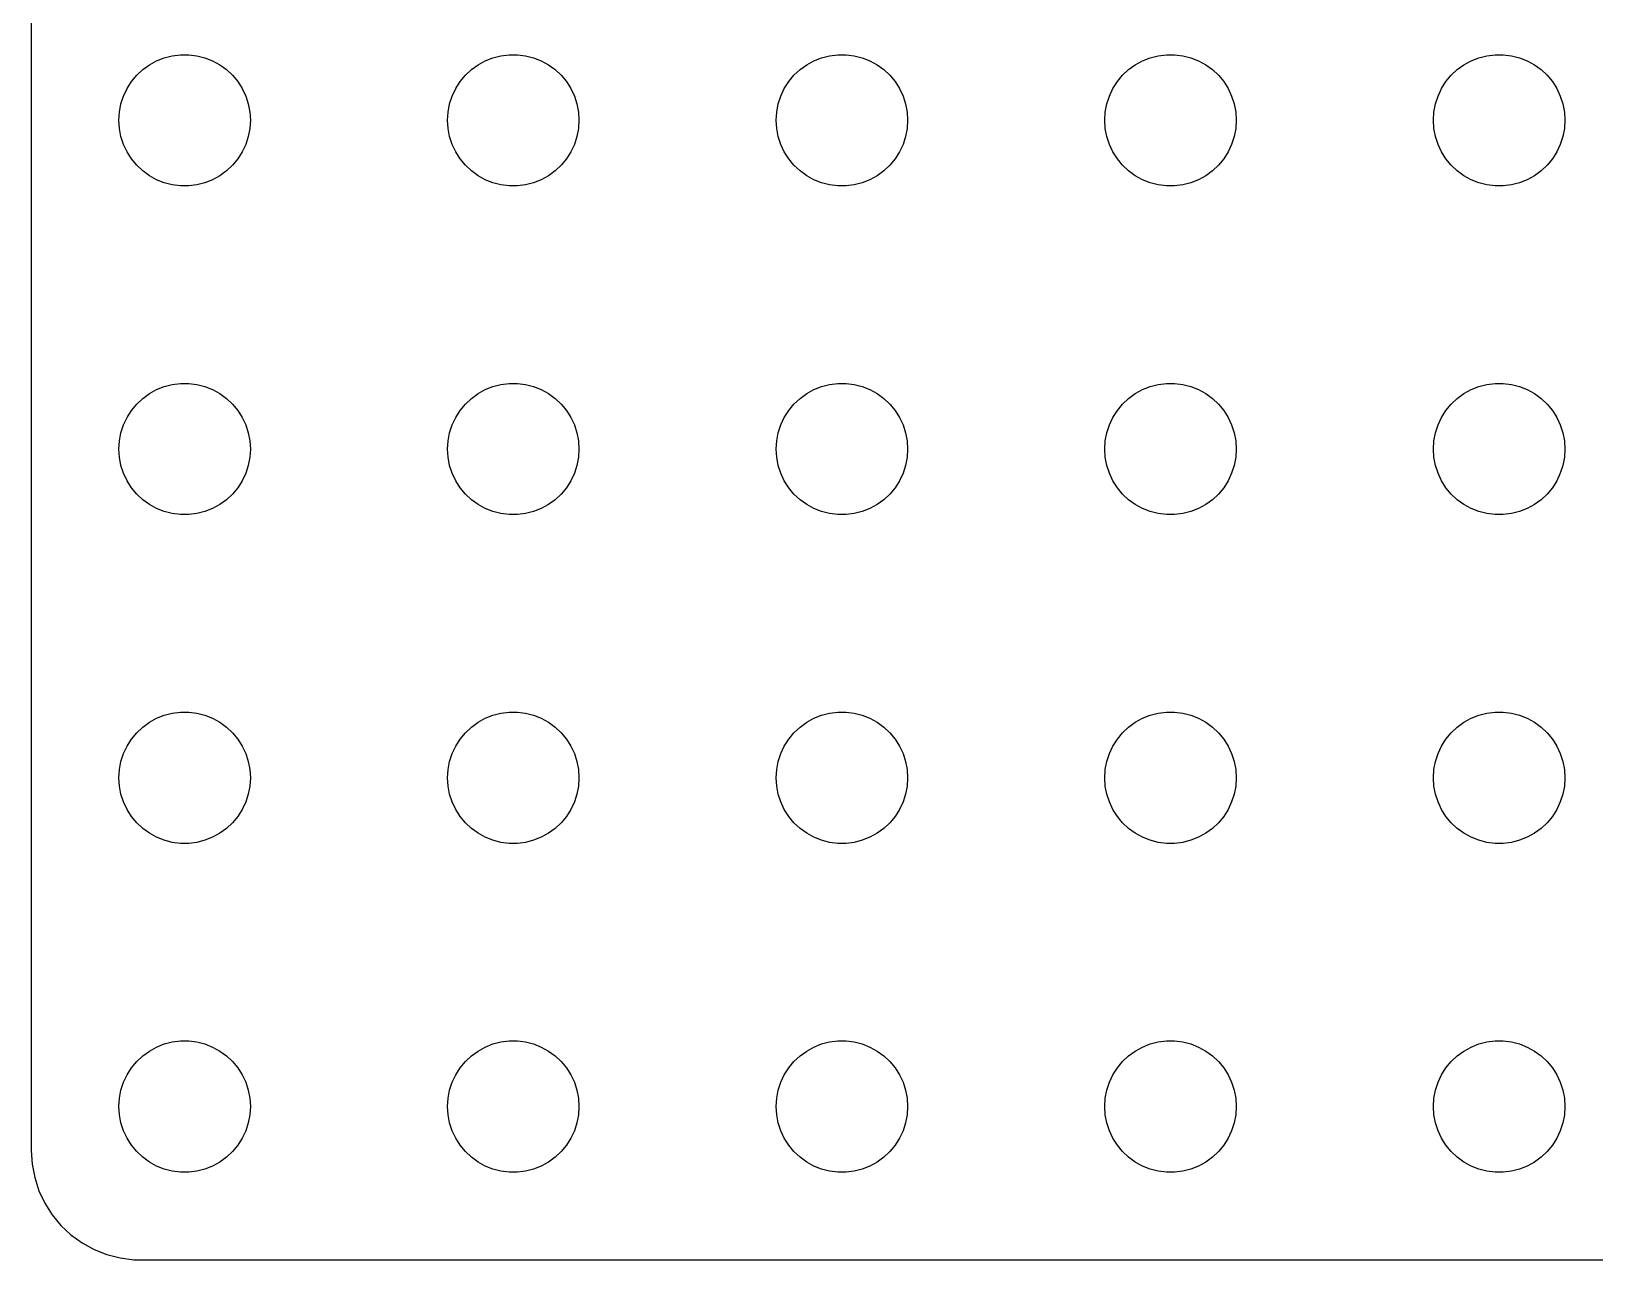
# Model space of a CAD drawing. Header units: metres. Extents: x -142 to 142, y -112 to 112.
# Drawn here: x -142 to -70.6, y -112 to -55.9 of the extents above; entities that cross this region are included whole.
import ezdxf

# ---------------------------------------------------------------- set-up
doc = ezdxf.new("R2010")
doc.units = ezdxf.units.M

msp = doc.modelspace()

# ---------------------------------------------------------------- linework, layer by layer
for p, q in [((-142, 107), (-142, -107)), ((-135.927, -57.1468), (-135.562, -57.0531)), ((-135.562, -57.0531), (-135.188, -57.0059)), ((-135.188, -57.0059), (-134.812, -57.0059)), ((-134.812, -57.0059), (-134.438, -57.0531)), ((-134.438, -57.0531), (-134.073, -57.1468)), ((-120.927, -57.1468), (-120.562, -57.0531)), ((-120.562, -57.0531), (-120.188, -57.0059)), ((-120.188, -57.0059), (-119.812, -57.0059)), ((-119.812, -57.0059), (-119.438, -57.0531)), ((-119.438, -57.0531), (-119.073, -57.1468)), ((-105.927, -57.1468), (-105.562, -57.0531)), ((-105.562, -57.0531), (-105.188, -57.0059)), ((-105.188, -57.0059), (-104.812, -57.0059)), ((-104.812, -57.0059), (-104.438, -57.0531)), ((-104.438, -57.0531), (-104.073, -57.1468)), ((-90.927, -57.1468), (-90.5621, -57.0531)), ((-90.5621, -57.0531), (-90.1884, -57.0059)), ((-90.1884, -57.0059), (-89.8116, -57.0059)), ((-89.8116, -57.0059), (-89.4379, -57.0531)), ((-89.4379, -57.0531), (-89.073, -57.1468)), ((-75.927, -57.1468), (-75.5621, -57.0531)), ((-75.5621, -57.0531), (-75.1884, -57.0059)), ((-75.1884, -57.0059), (-74.8116, -57.0059)), ((-74.8116, -57.0059), (-74.4379, -57.0531)), ((-74.4379, -57.0531), (-74.073, -57.1468)), ((-137.187, -57.9464), (-136.912, -57.6885)), ((-136.912, -57.6885), (-136.607, -57.467)), ((-136.607, -57.467), (-136.277, -57.2855)), ((-136.277, -57.2855), (-135.927, -57.1468)), ((-134.073, -57.1468), (-133.723, -57.2855)), ((-133.723, -57.2855), (-133.393, -57.467)), ((-133.393, -57.467), (-133.088, -57.6885)), ((-133.088, -57.6885), (-132.813, -57.9464)), ((-122.187, -57.9464), (-121.912, -57.6885)), ((-121.912, -57.6885), (-121.607, -57.467)), ((-121.607, -57.467), (-121.277, -57.2855)), ((-121.277, -57.2855), (-120.927, -57.1468)), ((-119.073, -57.1468), (-118.723, -57.2855)), ((-118.723, -57.2855), (-118.393, -57.467)), ((-118.393, -57.467), (-118.088, -57.6885)), ((-118.088, -57.6885), (-117.813, -57.9464)), ((-107.187, -57.9464), (-106.912, -57.6885)), ((-106.912, -57.6885), (-106.607, -57.467)), ((-106.607, -57.467), (-106.277, -57.2855)), ((-106.277, -57.2855), (-105.927, -57.1468)), ((-104.073, -57.1468), (-103.723, -57.2855)), ((-103.723, -57.2855), (-103.393, -57.467)), ((-103.393, -57.467), (-103.088, -57.6885)), ((-103.088, -57.6885), (-102.813, -57.9464)), ((-92.1869, -57.9464), (-91.9123, -57.6885)), ((-91.9123, -57.6885), (-91.6075, -57.467)), ((-91.6075, -57.467), (-91.2773, -57.2855)), ((-91.2773, -57.2855), (-90.927, -57.1468)), ((-89.073, -57.1468), (-88.7227, -57.2855)), ((-88.7227, -57.2855), (-88.3925, -57.467)), ((-88.3925, -57.467), (-88.0877, -57.6885)), ((-88.0877, -57.6885), (-87.8131, -57.9464)), ((-77.1869, -57.9464), (-76.9123, -57.6885)), ((-76.9123, -57.6885), (-76.6075, -57.467)), ((-76.6075, -57.467), (-76.2773, -57.2855)), ((-76.2773, -57.2855), (-75.927, -57.1468)), ((-74.073, -57.1468), (-73.7227, -57.2855)), ((-73.7227, -57.2855), (-73.3925, -57.467)), ((-73.3925, -57.467), (-73.0877, -57.6885)), ((-73.0877, -57.6885), (-72.8131, -57.9464)), ((-137.629, -58.5547), (-137.427, -58.2366)), ((-137.427, -58.2366), (-137.187, -57.9464)), ((-132.813, -57.9464), (-132.573, -58.2366)), ((-132.573, -58.2366), (-132.371, -58.5547)), ((-122.629, -58.5547), (-122.427, -58.2366)), ((-122.427, -58.2366), (-122.187, -57.9464)), ((-117.813, -57.9464), (-117.573, -58.2366)), ((-117.573, -58.2366), (-117.371, -58.5547)), ((-107.629, -58.5547), (-107.427, -58.2366)), ((-107.427, -58.2366), (-107.187, -57.9464)), ((-102.813, -57.9464), (-102.573, -58.2366)), ((-102.573, -58.2366), (-102.371, -58.5547)), ((-92.6289, -58.5547), (-92.427, -58.2366)), ((-92.427, -58.2366), (-92.1869, -57.9464)), ((-87.8131, -57.9464), (-87.573, -58.2366)), ((-87.573, -58.2366), (-87.3711, -58.5547)), ((-77.6289, -58.5547), (-77.427, -58.2366)), ((-77.427, -58.2366), (-77.1869, -57.9464)), ((-72.8131, -57.9464), (-72.573, -58.2366)), ((-72.573, -58.2366), (-72.3711, -58.5547)), ((-137.906, -59.2539), (-137.789, -58.8956)), ((-137.789, -58.8956), (-137.629, -58.5547)), ((-132.371, -58.5547), (-132.211, -58.8956)), ((-132.211, -58.8956), (-132.094, -59.2539)), ((-122.906, -59.2539), (-122.789, -58.8956)), ((-122.789, -58.8956), (-122.629, -58.5547)), ((-117.371, -58.5547), (-117.211, -58.8956)), ((-117.211, -58.8956), (-117.094, -59.2539)), ((-107.906, -59.2539), (-107.789, -58.8956)), ((-107.789, -58.8956), (-107.629, -58.5547)), ((-102.371, -58.5547), (-102.211, -58.8956)), ((-102.211, -58.8956), (-102.094, -59.2539)), ((-92.9057, -59.2539), (-92.7893, -58.8956)), ((-92.7893, -58.8956), (-92.6289, -58.5547)), ((-87.3711, -58.5547), (-87.2107, -58.8956)), ((-87.2107, -58.8956), (-87.0943, -59.2539)), ((-77.9057, -59.2539), (-77.7893, -58.8956)), ((-77.7893, -58.8956), (-77.6289, -58.5547)), ((-72.3711, -58.5547), (-72.2107, -58.8956)), ((-72.2107, -58.8956), (-72.0943, -59.2539)), ((-138, -60), (-137.976, -59.624)), ((-137.976, -59.624), (-137.906, -59.2539)), ((-132.094, -59.2539), (-132.024, -59.624)), ((-132.024, -59.624), (-132, -60)), ((-123, -60), (-122.976, -59.624)), ((-122.976, -59.624), (-122.906, -59.2539)), ((-117.094, -59.2539), (-117.024, -59.624)), ((-117.024, -59.624), (-117, -60)), ((-108, -60), (-107.976, -59.624)), ((-107.976, -59.624), (-107.906, -59.2539)), ((-102.094, -59.2539), (-102.024, -59.624)), ((-102.024, -59.624), (-102, -60)), ((-93, -60), (-92.9763, -59.624)), ((-92.9763, -59.624), (-92.9057, -59.2539)), ((-87.0943, -59.2539), (-87.0237, -59.624)), ((-87.0237, -59.624), (-87, -60)), ((-78, -60), (-77.9763, -59.624)), ((-77.9763, -59.624), (-77.9057, -59.2539)), ((-72.0943, -59.2539), (-72.0237, -59.624)), ((-72.0237, -59.624), (-72, -60)), ((-137.976, -60.376), (-138, -60)), ((-137.906, -60.7461), (-137.976, -60.376)), ((-132.024, -60.376), (-132.094, -60.7461)), ((-132, -60), (-132.024, -60.376)), ((-122.976, -60.376), (-123, -60)), ((-122.906, -60.7461), (-122.976, -60.376)), ((-117.024, -60.376), (-117.094, -60.7461)), ((-117, -60), (-117.024, -60.376)), ((-107.976, -60.376), (-108, -60)), ((-107.906, -60.7461), (-107.976, -60.376)), ((-102.024, -60.376), (-102.094, -60.7461)), ((-102, -60), (-102.024, -60.376)), ((-92.9763, -60.376), (-93, -60)), ((-92.9057, -60.7461), (-92.9763, -60.376)), ((-87.0237, -60.376), (-87.0943, -60.7461)), ((-87, -60), (-87.0237, -60.376)), ((-77.9763, -60.376), (-78, -60)), ((-77.9057, -60.7461), (-77.9763, -60.376)), ((-72.0237, -60.376), (-72.0943, -60.7461)), ((-72, -60), (-72.0237, -60.376)), ((-137.789, -61.1044), (-137.906, -60.7461)), ((-137.629, -61.4453), (-137.789, -61.1044)), ((-132.211, -61.1044), (-132.371, -61.4453)), ((-132.094, -60.7461), (-132.211, -61.1044)), ((-122.789, -61.1044), (-122.906, -60.7461)), ((-122.629, -61.4453), (-122.789, -61.1044)), ((-117.211, -61.1044), (-117.371, -61.4453)), ((-117.094, -60.7461), (-117.211, -61.1044)), ((-107.789, -61.1044), (-107.906, -60.7461)), ((-107.629, -61.4453), (-107.789, -61.1044)), ((-102.211, -61.1044), (-102.371, -61.4453)), ((-102.094, -60.7461), (-102.211, -61.1044)), ((-92.7893, -61.1044), (-92.9057, -60.7461)), ((-92.6289, -61.4453), (-92.7893, -61.1044)), ((-87.2107, -61.1044), (-87.3711, -61.4453)), ((-87.0943, -60.7461), (-87.2107, -61.1044)), ((-77.7893, -61.1044), (-77.9057, -60.7461)), ((-77.6289, -61.4453), (-77.7893, -61.1044)), ((-72.2107, -61.1044), (-72.3711, -61.4453)), ((-72.0943, -60.7461), (-72.2107, -61.1044)), ((-137.427, -61.7634), (-137.629, -61.4453)), ((-137.187, -62.0536), (-137.427, -61.7634)), ((-136.912, -62.3115), (-137.187, -62.0536)), ((-132.813, -62.0536), (-133.088, -62.3115)), ((-132.573, -61.7634), (-132.813, -62.0536)), ((-132.371, -61.4453), (-132.573, -61.7634)), ((-122.427, -61.7634), (-122.629, -61.4453)), ((-122.187, -62.0536), (-122.427, -61.7634)), ((-121.912, -62.3115), (-122.187, -62.0536)), ((-117.813, -62.0536), (-118.088, -62.3115)), ((-117.573, -61.7634), (-117.813, -62.0536)), ((-117.371, -61.4453), (-117.573, -61.7634)), ((-107.427, -61.7634), (-107.629, -61.4453)), ((-107.187, -62.0536), (-107.427, -61.7634)), ((-106.912, -62.3115), (-107.187, -62.0536)), ((-102.813, -62.0536), (-103.088, -62.3115)), ((-102.573, -61.7634), (-102.813, -62.0536)), ((-102.371, -61.4453), (-102.573, -61.7634)), ((-92.427, -61.7634), (-92.6289, -61.4453)), ((-92.1869, -62.0536), (-92.427, -61.7634)), ((-91.9123, -62.3115), (-92.1869, -62.0536)), ((-87.8131, -62.0536), (-88.0877, -62.3115)), ((-87.573, -61.7634), (-87.8131, -62.0536)), ((-87.3711, -61.4453), (-87.573, -61.7634)), ((-77.427, -61.7634), (-77.6289, -61.4453)), ((-77.1869, -62.0536), (-77.427, -61.7634)), ((-76.9123, -62.3115), (-77.1869, -62.0536)), ((-72.8131, -62.0536), (-73.0877, -62.3115)), ((-72.573, -61.7634), (-72.8131, -62.0536)), ((-72.3711, -61.4453), (-72.573, -61.7634)), ((-136.607, -62.533), (-136.912, -62.3115)), ((-136.277, -62.7145), (-136.607, -62.533)), ((-135.927, -62.8532), (-136.277, -62.7145)), ((-133.723, -62.7145), (-134.073, -62.8532)), ((-133.393, -62.533), (-133.723, -62.7145)), ((-133.088, -62.3115), (-133.393, -62.533)), ((-121.607, -62.533), (-121.912, -62.3115)), ((-121.277, -62.7145), (-121.607, -62.533)), ((-120.927, -62.8532), (-121.277, -62.7145)), ((-118.723, -62.7145), (-119.073, -62.8532)), ((-118.393, -62.533), (-118.723, -62.7145)), ((-118.088, -62.3115), (-118.393, -62.533)), ((-106.607, -62.533), (-106.912, -62.3115)), ((-106.277, -62.7145), (-106.607, -62.533)), ((-105.927, -62.8532), (-106.277, -62.7145)), ((-103.723, -62.7145), (-104.073, -62.8532)), ((-103.393, -62.533), (-103.723, -62.7145)), ((-103.088, -62.3115), (-103.393, -62.533)), ((-91.6075, -62.533), (-91.9123, -62.3115)), ((-91.2773, -62.7145), (-91.6075, -62.533)), ((-90.927, -62.8532), (-91.2773, -62.7145)), ((-88.7227, -62.7145), (-89.073, -62.8532)), ((-88.3925, -62.533), (-88.7227, -62.7145)), ((-88.0877, -62.3115), (-88.3925, -62.533)), ((-76.6075, -62.533), (-76.9123, -62.3115)), ((-76.2773, -62.7145), (-76.6075, -62.533)), ((-75.927, -62.8532), (-76.2773, -62.7145)), ((-73.7227, -62.7145), (-74.073, -62.8532)), ((-73.3925, -62.533), (-73.7227, -62.7145)), ((-73.0877, -62.3115), (-73.3925, -62.533)), ((-135.562, -62.9469), (-135.927, -62.8532)), ((-135.188, -62.9941), (-135.562, -62.9469)), ((-134.812, -62.9941), (-135.188, -62.9941)), ((-134.438, -62.9469), (-134.812, -62.9941)), ((-134.073, -62.8532), (-134.438, -62.9469)), ((-120.562, -62.9469), (-120.927, -62.8532)), ((-120.188, -62.9941), (-120.562, -62.9469)), ((-119.812, -62.9941), (-120.188, -62.9941)), ((-119.438, -62.9469), (-119.812, -62.9941)), ((-119.073, -62.8532), (-119.438, -62.9469)), ((-105.562, -62.9469), (-105.927, -62.8532)), ((-105.188, -62.9941), (-105.562, -62.9469)), ((-104.812, -62.9941), (-105.188, -62.9941)), ((-104.438, -62.9469), (-104.812, -62.9941)), ((-104.073, -62.8532), (-104.438, -62.9469)), ((-90.5621, -62.9469), (-90.927, -62.8532)), ((-90.1884, -62.9941), (-90.5621, -62.9469)), ((-89.8116, -62.9941), (-90.1884, -62.9941)), ((-89.4379, -62.9469), (-89.8116, -62.9941)), ((-89.073, -62.8532), (-89.4379, -62.9469)), ((-75.5621, -62.9469), (-75.927, -62.8532)), ((-75.1884, -62.9941), (-75.5621, -62.9469)), ((-74.8116, -62.9941), (-75.1884, -62.9941)), ((-74.4379, -62.9469), (-74.8116, -62.9941)), ((-74.073, -62.8532), (-74.4379, -62.9469)), ((-135.927, -72.1468), (-135.562, -72.0531)), ((-135.562, -72.0531), (-135.188, -72.0059)), ((-135.188, -72.0059), (-134.812, -72.0059)), ((-134.812, -72.0059), (-134.438, -72.0531)), ((-134.438, -72.0531), (-134.073, -72.1468)), ((-120.927, -72.1468), (-120.562, -72.0531)), ((-120.562, -72.0531), (-120.188, -72.0059)), ((-120.188, -72.0059), (-119.812, -72.0059)), ((-119.812, -72.0059), (-119.438, -72.0531)), ((-119.438, -72.0531), (-119.073, -72.1468)), ((-105.927, -72.1468), (-105.562, -72.0531)), ((-105.562, -72.0531), (-105.188, -72.0059)), ((-105.188, -72.0059), (-104.812, -72.0059)), ((-104.812, -72.0059), (-104.438, -72.0531)), ((-104.438, -72.0531), (-104.073, -72.1468)), ((-90.927, -72.1468), (-90.5621, -72.0531)), ((-90.5621, -72.0531), (-90.1884, -72.0059)), ((-90.1884, -72.0059), (-89.8116, -72.0059)), ((-89.8116, -72.0059), (-89.4379, -72.0531)), ((-89.4379, -72.0531), (-89.073, -72.1468)), ((-75.927, -72.1468), (-75.5621, -72.0531)), ((-75.5621, -72.0531), (-75.1884, -72.0059)), ((-75.1884, -72.0059), (-74.8116, -72.0059)), ((-74.8116, -72.0059), (-74.4379, -72.0531)), ((-74.4379, -72.0531), (-74.073, -72.1468)), ((-137.187, -72.9464), (-136.912, -72.6885)), ((-136.912, -72.6885), (-136.607, -72.467)), ((-136.607, -72.467), (-136.277, -72.2855)), ((-136.277, -72.2855), (-135.927, -72.1468)), ((-134.073, -72.1468), (-133.723, -72.2855)), ((-133.723, -72.2855), (-133.393, -72.467)), ((-133.393, -72.467), (-133.088, -72.6885)), ((-133.088, -72.6885), (-132.813, -72.9464)), ((-122.187, -72.9464), (-121.912, -72.6885)), ((-121.912, -72.6885), (-121.607, -72.467)), ((-121.607, -72.467), (-121.277, -72.2855)), ((-121.277, -72.2855), (-120.927, -72.1468)), ((-119.073, -72.1468), (-118.723, -72.2855)), ((-118.723, -72.2855), (-118.393, -72.467)), ((-118.393, -72.467), (-118.088, -72.6885)), ((-118.088, -72.6885), (-117.813, -72.9464)), ((-107.187, -72.9464), (-106.912, -72.6885)), ((-106.912, -72.6885), (-106.607, -72.467)), ((-106.607, -72.467), (-106.277, -72.2855)), ((-106.277, -72.2855), (-105.927, -72.1468)), ((-104.073, -72.1468), (-103.723, -72.2855)), ((-103.723, -72.2855), (-103.393, -72.467)), ((-103.393, -72.467), (-103.088, -72.6885)), ((-103.088, -72.6885), (-102.813, -72.9464)), ((-92.1869, -72.9464), (-91.9123, -72.6885)), ((-91.9123, -72.6885), (-91.6075, -72.467)), ((-91.6075, -72.467), (-91.2773, -72.2855)), ((-91.2773, -72.2855), (-90.927, -72.1468)), ((-89.073, -72.1468), (-88.7227, -72.2855)), ((-88.7227, -72.2855), (-88.3925, -72.467)), ((-88.3925, -72.467), (-88.0877, -72.6885)), ((-88.0877, -72.6885), (-87.8131, -72.9464)), ((-77.1869, -72.9464), (-76.9123, -72.6885)), ((-76.9123, -72.6885), (-76.6075, -72.467)), ((-76.6075, -72.467), (-76.2773, -72.2855)), ((-76.2773, -72.2855), (-75.927, -72.1468)), ((-74.073, -72.1468), (-73.7227, -72.2855)), ((-73.7227, -72.2855), (-73.3925, -72.467)), ((-73.3925, -72.467), (-73.0877, -72.6885)), ((-73.0877, -72.6885), (-72.8131, -72.9464)), ((-137.629, -73.5547), (-137.427, -73.2366)), ((-137.427, -73.2366), (-137.187, -72.9464)), ((-132.813, -72.9464), (-132.573, -73.2366)), ((-132.573, -73.2366), (-132.371, -73.5547)), ((-122.629, -73.5547), (-122.427, -73.2366)), ((-122.427, -73.2366), (-122.187, -72.9464)), ((-117.813, -72.9464), (-117.573, -73.2366)), ((-117.573, -73.2366), (-117.371, -73.5547)), ((-107.629, -73.5547), (-107.427, -73.2366)), ((-107.427, -73.2366), (-107.187, -72.9464)), ((-102.813, -72.9464), (-102.573, -73.2366)), ((-102.573, -73.2366), (-102.371, -73.5547)), ((-92.6289, -73.5547), (-92.427, -73.2366)), ((-92.427, -73.2366), (-92.1869, -72.9464)), ((-87.8131, -72.9464), (-87.573, -73.2366)), ((-87.573, -73.2366), (-87.3711, -73.5547)), ((-77.6289, -73.5547), (-77.427, -73.2366)), ((-77.427, -73.2366), (-77.1869, -72.9464)), ((-72.8131, -72.9464), (-72.573, -73.2366)), ((-72.573, -73.2366), (-72.3711, -73.5547)), ((-137.906, -74.2539), (-137.789, -73.8956)), ((-137.789, -73.8956), (-137.629, -73.5547)), ((-132.371, -73.5547), (-132.211, -73.8956)), ((-132.211, -73.8956), (-132.094, -74.2539)), ((-122.906, -74.2539), (-122.789, -73.8956)), ((-122.789, -73.8956), (-122.629, -73.5547)), ((-117.371, -73.5547), (-117.211, -73.8956)), ((-117.211, -73.8956), (-117.094, -74.2539)), ((-107.906, -74.2539), (-107.789, -73.8956)), ((-107.789, -73.8956), (-107.629, -73.5547)), ((-102.371, -73.5547), (-102.211, -73.8956)), ((-102.211, -73.8956), (-102.094, -74.2539)), ((-92.9057, -74.2539), (-92.7893, -73.8956)), ((-92.7893, -73.8956), (-92.6289, -73.5547)), ((-87.3711, -73.5547), (-87.2107, -73.8956)), ((-87.2107, -73.8956), (-87.0943, -74.2539)), ((-77.9057, -74.2539), (-77.7893, -73.8956)), ((-77.7893, -73.8956), (-77.6289, -73.5547)), ((-72.3711, -73.5547), (-72.2107, -73.8956)), ((-72.2107, -73.8956), (-72.0943, -74.2539)), ((-138, -75), (-137.976, -74.624)), ((-137.976, -74.624), (-137.906, -74.2539)), ((-132.094, -74.2539), (-132.024, -74.624)), ((-132.024, -74.624), (-132, -75)), ((-123, -75), (-122.976, -74.624)), ((-122.976, -74.624), (-122.906, -74.2539)), ((-117.094, -74.2539), (-117.024, -74.624)), ((-117.024, -74.624), (-117, -75)), ((-108, -75), (-107.976, -74.624)), ((-107.976, -74.624), (-107.906, -74.2539)), ((-102.094, -74.2539), (-102.024, -74.624)), ((-102.024, -74.624), (-102, -75)), ((-93, -75), (-92.9763, -74.624)), ((-92.9763, -74.624), (-92.9057, -74.2539)), ((-87.0943, -74.2539), (-87.0237, -74.624)), ((-87.0237, -74.624), (-87, -75)), ((-78, -75), (-77.9763, -74.624)), ((-77.9763, -74.624), (-77.9057, -74.2539)), ((-72.0943, -74.2539), (-72.0237, -74.624)), ((-72.0237, -74.624), (-72, -75)), ((-137.976, -75.376), (-138, -75)), ((-137.906, -75.7461), (-137.976, -75.376)), ((-132.024, -75.376), (-132.094, -75.7461)), ((-132, -75), (-132.024, -75.376)), ((-122.976, -75.376), (-123, -75)), ((-122.906, -75.7461), (-122.976, -75.376)), ((-117.024, -75.376), (-117.094, -75.7461)), ((-117, -75), (-117.024, -75.376)), ((-107.976, -75.376), (-108, -75)), ((-107.906, -75.7461), (-107.976, -75.376)), ((-102.024, -75.376), (-102.094, -75.7461)), ((-102, -75), (-102.024, -75.376)), ((-92.9763, -75.376), (-93, -75)), ((-92.9057, -75.7461), (-92.9763, -75.376)), ((-87.0237, -75.376), (-87.0943, -75.7461)), ((-87, -75), (-87.0237, -75.376)), ((-77.9763, -75.376), (-78, -75)), ((-77.9057, -75.7461), (-77.9763, -75.376)), ((-72.0237, -75.376), (-72.0943, -75.7461)), ((-72, -75), (-72.0237, -75.376)), ((-137.789, -76.1044), (-137.906, -75.7461)), ((-137.629, -76.4453), (-137.789, -76.1044)), ((-132.211, -76.1044), (-132.371, -76.4453)), ((-132.094, -75.7461), (-132.211, -76.1044)), ((-122.789, -76.1044), (-122.906, -75.7461)), ((-122.629, -76.4453), (-122.789, -76.1044)), ((-117.211, -76.1044), (-117.371, -76.4453)), ((-117.094, -75.7461), (-117.211, -76.1044)), ((-107.789, -76.1044), (-107.906, -75.7461)), ((-107.629, -76.4453), (-107.789, -76.1044)), ((-102.211, -76.1044), (-102.371, -76.4453)), ((-102.094, -75.7461), (-102.211, -76.1044)), ((-92.7893, -76.1044), (-92.9057, -75.7461)), ((-92.6289, -76.4453), (-92.7893, -76.1044)), ((-87.2107, -76.1044), (-87.3711, -76.4453)), ((-87.0943, -75.7461), (-87.2107, -76.1044)), ((-77.7893, -76.1044), (-77.9057, -75.7461)), ((-77.6289, -76.4453), (-77.7893, -76.1044)), ((-72.2107, -76.1044), (-72.3711, -76.4453)), ((-72.0943, -75.7461), (-72.2107, -76.1044)), ((-137.427, -76.7634), (-137.629, -76.4453)), ((-137.187, -77.0536), (-137.427, -76.7634)), ((-136.912, -77.3115), (-137.187, -77.0536)), ((-132.813, -77.0536), (-133.088, -77.3115)), ((-132.573, -76.7634), (-132.813, -77.0536)), ((-132.371, -76.4453), (-132.573, -76.7634)), ((-122.427, -76.7634), (-122.629, -76.4453)), ((-122.187, -77.0536), (-122.427, -76.7634)), ((-121.912, -77.3115), (-122.187, -77.0536)), ((-117.813, -77.0536), (-118.088, -77.3115)), ((-117.573, -76.7634), (-117.813, -77.0536)), ((-117.371, -76.4453), (-117.573, -76.7634)), ((-107.427, -76.7634), (-107.629, -76.4453)), ((-107.187, -77.0536), (-107.427, -76.7634)), ((-106.912, -77.3115), (-107.187, -77.0536)), ((-102.813, -77.0536), (-103.088, -77.3115)), ((-102.573, -76.7634), (-102.813, -77.0536)), ((-102.371, -76.4453), (-102.573, -76.7634)), ((-92.427, -76.7634), (-92.6289, -76.4453)), ((-92.1869, -77.0536), (-92.427, -76.7634)), ((-91.9123, -77.3115), (-92.1869, -77.0536)), ((-87.8131, -77.0536), (-88.0877, -77.3115)), ((-87.573, -76.7634), (-87.8131, -77.0536)), ((-87.3711, -76.4453), (-87.573, -76.7634)), ((-77.427, -76.7634), (-77.6289, -76.4453)), ((-77.1869, -77.0536), (-77.427, -76.7634)), ((-76.9123, -77.3115), (-77.1869, -77.0536)), ((-72.8131, -77.0536), (-73.0877, -77.3115)), ((-72.573, -76.7634), (-72.8131, -77.0536)), ((-72.3711, -76.4453), (-72.573, -76.7634)), ((-136.607, -77.533), (-136.912, -77.3115)), ((-136.277, -77.7145), (-136.607, -77.533)), ((-135.927, -77.8532), (-136.277, -77.7145)), ((-133.723, -77.7145), (-134.073, -77.8532)), ((-133.393, -77.533), (-133.723, -77.7145)), ((-133.088, -77.3115), (-133.393, -77.533)), ((-121.607, -77.533), (-121.912, -77.3115)), ((-121.277, -77.7145), (-121.607, -77.533)), ((-120.927, -77.8532), (-121.277, -77.7145)), ((-118.723, -77.7145), (-119.073, -77.8532)), ((-118.393, -77.533), (-118.723, -77.7145)), ((-118.088, -77.3115), (-118.393, -77.533)), ((-106.607, -77.533), (-106.912, -77.3115)), ((-106.277, -77.7145), (-106.607, -77.533)), ((-105.927, -77.8532), (-106.277, -77.7145)), ((-103.723, -77.7145), (-104.073, -77.8532)), ((-103.393, -77.533), (-103.723, -77.7145)), ((-103.088, -77.3115), (-103.393, -77.533)), ((-91.6075, -77.533), (-91.9123, -77.3115)), ((-91.2773, -77.7145), (-91.6075, -77.533)), ((-90.927, -77.8532), (-91.2773, -77.7145)), ((-88.7227, -77.7145), (-89.073, -77.8532)), ((-88.3925, -77.533), (-88.7227, -77.7145)), ((-88.0877, -77.3115), (-88.3925, -77.533)), ((-76.6075, -77.533), (-76.9123, -77.3115)), ((-76.2773, -77.7145), (-76.6075, -77.533)), ((-75.927, -77.8532), (-76.2773, -77.7145)), ((-73.7227, -77.7145), (-74.073, -77.8532)), ((-73.3925, -77.533), (-73.7227, -77.7145)), ((-73.0877, -77.3115), (-73.3925, -77.533)), ((-135.562, -77.9469), (-135.927, -77.8532)), ((-135.188, -77.9941), (-135.562, -77.9469)), ((-134.812, -77.9941), (-135.188, -77.9941)), ((-134.438, -77.9469), (-134.812, -77.9941)), ((-134.073, -77.8532), (-134.438, -77.9469)), ((-120.562, -77.9469), (-120.927, -77.8532)), ((-120.188, -77.9941), (-120.562, -77.9469)), ((-119.812, -77.9941), (-120.188, -77.9941)), ((-119.438, -77.9469), (-119.812, -77.9941)), ((-119.073, -77.8532), (-119.438, -77.9469)), ((-105.562, -77.9469), (-105.927, -77.8532)), ((-105.188, -77.9941), (-105.562, -77.9469)), ((-104.812, -77.9941), (-105.188, -77.9941)), ((-104.438, -77.9469), (-104.812, -77.9941)), ((-104.073, -77.8532), (-104.438, -77.9469)), ((-90.5621, -77.9469), (-90.927, -77.8532)), ((-90.1884, -77.9941), (-90.5621, -77.9469)), ((-89.8116, -77.9941), (-90.1884, -77.9941)), ((-89.4379, -77.9469), (-89.8116, -77.9941)), ((-89.073, -77.8532), (-89.4379, -77.9469)), ((-75.5621, -77.9469), (-75.927, -77.8532)), ((-75.1884, -77.9941), (-75.5621, -77.9469)), ((-74.8116, -77.9941), (-75.1884, -77.9941)), ((-74.4379, -77.9469), (-74.8116, -77.9941)), ((-74.073, -77.8532), (-74.4379, -77.9469)), ((-135.927, -87.1468), (-135.562, -87.0531)), ((-135.562, -87.0531), (-135.188, -87.0059)), ((-135.188, -87.0059), (-134.812, -87.0059)), ((-134.812, -87.0059), (-134.438, -87.0531)), ((-134.438, -87.0531), (-134.073, -87.1468)), ((-120.927, -87.1468), (-120.562, -87.0531)), ((-120.562, -87.0531), (-120.188, -87.0059)), ((-120.188, -87.0059), (-119.812, -87.0059)), ((-119.812, -87.0059), (-119.438, -87.0531)), ((-119.438, -87.0531), (-119.073, -87.1468)), ((-105.927, -87.1468), (-105.562, -87.0531)), ((-105.562, -87.0531), (-105.188, -87.0059)), ((-105.188, -87.0059), (-104.812, -87.0059)), ((-104.812, -87.0059), (-104.438, -87.0531)), ((-104.438, -87.0531), (-104.073, -87.1468)), ((-90.927, -87.1468), (-90.5621, -87.0531)), ((-90.5621, -87.0531), (-90.1884, -87.0059)), ((-90.1884, -87.0059), (-89.8116, -87.0059)), ((-89.8116, -87.0059), (-89.4379, -87.0531)), ((-89.4379, -87.0531), (-89.073, -87.1468)), ((-75.927, -87.1468), (-75.5621, -87.0531)), ((-75.5621, -87.0531), (-75.1884, -87.0059)), ((-75.1884, -87.0059), (-74.8116, -87.0059)), ((-74.8116, -87.0059), (-74.4379, -87.0531)), ((-74.4379, -87.0531), (-74.073, -87.1468)), ((-137.187, -87.9464), (-136.912, -87.6885)), ((-136.912, -87.6885), (-136.607, -87.467)), ((-136.607, -87.467), (-136.277, -87.2855)), ((-136.277, -87.2855), (-135.927, -87.1468)), ((-134.073, -87.1468), (-133.723, -87.2855)), ((-133.723, -87.2855), (-133.393, -87.467)), ((-133.393, -87.467), (-133.088, -87.6885)), ((-133.088, -87.6885), (-132.813, -87.9464)), ((-122.187, -87.9464), (-121.912, -87.6885)), ((-121.912, -87.6885), (-121.607, -87.467)), ((-121.607, -87.467), (-121.277, -87.2855)), ((-121.277, -87.2855), (-120.927, -87.1468)), ((-119.073, -87.1468), (-118.723, -87.2855)), ((-118.723, -87.2855), (-118.393, -87.467)), ((-118.393, -87.467), (-118.088, -87.6885)), ((-118.088, -87.6885), (-117.813, -87.9464)), ((-107.187, -87.9464), (-106.912, -87.6885)), ((-106.912, -87.6885), (-106.607, -87.467)), ((-106.607, -87.467), (-106.277, -87.2855)), ((-106.277, -87.2855), (-105.927, -87.1468)), ((-104.073, -87.1468), (-103.723, -87.2855)), ((-103.723, -87.2855), (-103.393, -87.467)), ((-103.393, -87.467), (-103.088, -87.6885)), ((-103.088, -87.6885), (-102.813, -87.9464)), ((-92.1869, -87.9464), (-91.9123, -87.6885)), ((-91.9123, -87.6885), (-91.6075, -87.467)), ((-91.6075, -87.467), (-91.2773, -87.2855)), ((-91.2773, -87.2855), (-90.927, -87.1468)), ((-89.073, -87.1468), (-88.7227, -87.2855)), ((-88.7227, -87.2855), (-88.3925, -87.467)), ((-88.3925, -87.467), (-88.0877, -87.6885)), ((-88.0877, -87.6885), (-87.8131, -87.9464)), ((-77.1869, -87.9464), (-76.9123, -87.6885)), ((-76.9123, -87.6885), (-76.6075, -87.467)), ((-76.6075, -87.467), (-76.2773, -87.2855)), ((-76.2773, -87.2855), (-75.927, -87.1468)), ((-74.073, -87.1468), (-73.7227, -87.2855)), ((-73.7227, -87.2855), (-73.3925, -87.467)), ((-73.3925, -87.467), (-73.0877, -87.6885)), ((-73.0877, -87.6885), (-72.8131, -87.9464)), ((-137.629, -88.5547), (-137.427, -88.2366)), ((-137.427, -88.2366), (-137.187, -87.9464)), ((-132.813, -87.9464), (-132.573, -88.2366)), ((-132.573, -88.2366), (-132.371, -88.5547)), ((-122.629, -88.5547), (-122.427, -88.2366)), ((-122.427, -88.2366), (-122.187, -87.9464)), ((-117.813, -87.9464), (-117.573, -88.2366)), ((-117.573, -88.2366), (-117.371, -88.5547)), ((-107.629, -88.5547), (-107.427, -88.2366)), ((-107.427, -88.2366), (-107.187, -87.9464)), ((-102.813, -87.9464), (-102.573, -88.2366)), ((-102.573, -88.2366), (-102.371, -88.5547)), ((-92.6289, -88.5547), (-92.427, -88.2366)), ((-92.427, -88.2366), (-92.1869, -87.9464)), ((-87.8131, -87.9464), (-87.573, -88.2366)), ((-87.573, -88.2366), (-87.3711, -88.5547)), ((-77.6289, -88.5547), (-77.427, -88.2366)), ((-77.427, -88.2366), (-77.1869, -87.9464)), ((-72.8131, -87.9464), (-72.573, -88.2366)), ((-72.573, -88.2366), (-72.3711, -88.5547)), ((-137.906, -89.2539), (-137.789, -88.8956)), ((-137.789, -88.8956), (-137.629, -88.5547)), ((-132.371, -88.5547), (-132.211, -88.8956)), ((-132.211, -88.8956), (-132.094, -89.2539)), ((-122.906, -89.2539), (-122.789, -88.8956)), ((-122.789, -88.8956), (-122.629, -88.5547)), ((-117.371, -88.5547), (-117.211, -88.8956)), ((-117.211, -88.8956), (-117.094, -89.2539)), ((-107.906, -89.2539), (-107.789, -88.8956)), ((-107.789, -88.8956), (-107.629, -88.5547)), ((-102.371, -88.5547), (-102.211, -88.8956)), ((-102.211, -88.8956), (-102.094, -89.2539)), ((-92.9057, -89.2539), (-92.7893, -88.8956)), ((-92.7893, -88.8956), (-92.6289, -88.5547)), ((-87.3711, -88.5547), (-87.2107, -88.8956)), ((-87.2107, -88.8956), (-87.0943, -89.2539)), ((-77.9057, -89.2539), (-77.7893, -88.8956)), ((-77.7893, -88.8956), (-77.6289, -88.5547)), ((-72.3711, -88.5547), (-72.2107, -88.8956)), ((-72.2107, -88.8956), (-72.0943, -89.2539)), ((-138, -90), (-137.976, -89.624)), ((-137.976, -89.624), (-137.906, -89.2539)), ((-132.094, -89.2539), (-132.024, -89.624)), ((-132.024, -89.624), (-132, -90)), ((-123, -90), (-122.976, -89.624)), ((-122.976, -89.624), (-122.906, -89.2539)), ((-117.094, -89.2539), (-117.024, -89.624)), ((-117.024, -89.624), (-117, -90)), ((-108, -90), (-107.976, -89.624)), ((-107.976, -89.624), (-107.906, -89.2539)), ((-102.094, -89.2539), (-102.024, -89.624)), ((-102.024, -89.624), (-102, -90)), ((-93, -90), (-92.9763, -89.624)), ((-92.9763, -89.624), (-92.9057, -89.2539)), ((-87.0943, -89.2539), (-87.0237, -89.624)), ((-87.0237, -89.624), (-87, -90)), ((-78, -90), (-77.9763, -89.624)), ((-77.9763, -89.624), (-77.9057, -89.2539)), ((-72.0943, -89.2539), (-72.0237, -89.624)), ((-72.0237, -89.624), (-72, -90)), ((-137.976, -90.376), (-138, -90)), ((-137.906, -90.7461), (-137.976, -90.376)), ((-132.024, -90.376), (-132.094, -90.7461)), ((-132, -90), (-132.024, -90.376)), ((-122.976, -90.376), (-123, -90)), ((-122.906, -90.7461), (-122.976, -90.376)), ((-117.024, -90.376), (-117.094, -90.7461)), ((-117, -90), (-117.024, -90.376)), ((-107.976, -90.376), (-108, -90)), ((-107.906, -90.7461), (-107.976, -90.376)), ((-102.024, -90.376), (-102.094, -90.7461)), ((-102, -90), (-102.024, -90.376)), ((-92.9763, -90.376), (-93, -90)), ((-92.9057, -90.7461), (-92.9763, -90.376)), ((-87.0237, -90.376), (-87.0943, -90.7461)), ((-87, -90), (-87.0237, -90.376)), ((-77.9763, -90.376), (-78, -90)), ((-77.9057, -90.7461), (-77.9763, -90.376)), ((-72.0237, -90.376), (-72.0943, -90.7461)), ((-72, -90), (-72.0237, -90.376)), ((-137.789, -91.1044), (-137.906, -90.7461)), ((-137.629, -91.4453), (-137.789, -91.1044)), ((-132.211, -91.1044), (-132.371, -91.4453)), ((-132.094, -90.7461), (-132.211, -91.1044)), ((-122.789, -91.1044), (-122.906, -90.7461)), ((-122.629, -91.4453), (-122.789, -91.1044)), ((-117.211, -91.1044), (-117.371, -91.4453)), ((-117.094, -90.7461), (-117.211, -91.1044)), ((-107.789, -91.1044), (-107.906, -90.7461)), ((-107.629, -91.4453), (-107.789, -91.1044)), ((-102.211, -91.1044), (-102.371, -91.4453)), ((-102.094, -90.7461), (-102.211, -91.1044)), ((-92.7893, -91.1044), (-92.9057, -90.7461)), ((-92.6289, -91.4453), (-92.7893, -91.1044)), ((-87.2107, -91.1044), (-87.3711, -91.4453)), ((-87.0943, -90.7461), (-87.2107, -91.1044)), ((-77.7893, -91.1044), (-77.9057, -90.7461)), ((-77.6289, -91.4453), (-77.7893, -91.1044)), ((-72.2107, -91.1044), (-72.3711, -91.4453)), ((-72.0943, -90.7461), (-72.2107, -91.1044)), ((-137.427, -91.7634), (-137.629, -91.4453)), ((-137.187, -92.0536), (-137.427, -91.7634)), ((-136.912, -92.3115), (-137.187, -92.0536)), ((-132.813, -92.0536), (-133.088, -92.3115)), ((-132.573, -91.7634), (-132.813, -92.0536)), ((-132.371, -91.4453), (-132.573, -91.7634)), ((-122.427, -91.7634), (-122.629, -91.4453)), ((-122.187, -92.0536), (-122.427, -91.7634)), ((-121.912, -92.3115), (-122.187, -92.0536)), ((-117.813, -92.0536), (-118.088, -92.3115)), ((-117.573, -91.7634), (-117.813, -92.0536)), ((-117.371, -91.4453), (-117.573, -91.7634)), ((-107.427, -91.7634), (-107.629, -91.4453)), ((-107.187, -92.0536), (-107.427, -91.7634)), ((-106.912, -92.3115), (-107.187, -92.0536)), ((-102.813, -92.0536), (-103.088, -92.3115)), ((-102.573, -91.7634), (-102.813, -92.0536)), ((-102.371, -91.4453), (-102.573, -91.7634)), ((-92.427, -91.7634), (-92.6289, -91.4453)), ((-92.1869, -92.0536), (-92.427, -91.7634)), ((-91.9123, -92.3115), (-92.1869, -92.0536)), ((-87.8131, -92.0536), (-88.0877, -92.3115)), ((-87.573, -91.7634), (-87.8131, -92.0536)), ((-87.3711, -91.4453), (-87.573, -91.7634)), ((-77.427, -91.7634), (-77.6289, -91.4453)), ((-77.1869, -92.0536), (-77.427, -91.7634)), ((-76.9123, -92.3115), (-77.1869, -92.0536)), ((-72.8131, -92.0536), (-73.0877, -92.3115)), ((-72.573, -91.7634), (-72.8131, -92.0536)), ((-72.3711, -91.4453), (-72.573, -91.7634)), ((-136.607, -92.533), (-136.912, -92.3115)), ((-136.277, -92.7145), (-136.607, -92.533)), ((-135.927, -92.8532), (-136.277, -92.7145)), ((-133.723, -92.7145), (-134.073, -92.8532)), ((-133.393, -92.533), (-133.723, -92.7145)), ((-133.088, -92.3115), (-133.393, -92.533)), ((-121.607, -92.533), (-121.912, -92.3115)), ((-121.277, -92.7145), (-121.607, -92.533)), ((-120.927, -92.8532), (-121.277, -92.7145)), ((-118.723, -92.7145), (-119.073, -92.8532)), ((-118.393, -92.533), (-118.723, -92.7145)), ((-118.088, -92.3115), (-118.393, -92.533)), ((-106.607, -92.533), (-106.912, -92.3115)), ((-106.277, -92.7145), (-106.607, -92.533)), ((-105.927, -92.8532), (-106.277, -92.7145)), ((-103.723, -92.7145), (-104.073, -92.8532)), ((-103.393, -92.533), (-103.723, -92.7145)), ((-103.088, -92.3115), (-103.393, -92.533)), ((-91.6075, -92.533), (-91.9123, -92.3115)), ((-91.2773, -92.7145), (-91.6075, -92.533)), ((-90.927, -92.8532), (-91.2773, -92.7145)), ((-88.7227, -92.7145), (-89.073, -92.8532)), ((-88.3925, -92.533), (-88.7227, -92.7145)), ((-88.0877, -92.3115), (-88.3925, -92.533)), ((-76.6075, -92.533), (-76.9123, -92.3115)), ((-76.2773, -92.7145), (-76.6075, -92.533)), ((-75.927, -92.8532), (-76.2773, -92.7145)), ((-73.7227, -92.7145), (-74.073, -92.8532)), ((-73.3925, -92.533), (-73.7227, -92.7145)), ((-73.0877, -92.3115), (-73.3925, -92.533)), ((-135.562, -92.9469), (-135.927, -92.8532)), ((-135.188, -92.9941), (-135.562, -92.9469)), ((-134.812, -92.9941), (-135.188, -92.9941)), ((-134.438, -92.9469), (-134.812, -92.9941)), ((-134.073, -92.8532), (-134.438, -92.9469)), ((-120.562, -92.9469), (-120.927, -92.8532)), ((-120.188, -92.9941), (-120.562, -92.9469)), ((-119.812, -92.9941), (-120.188, -92.9941)), ((-119.438, -92.9469), (-119.812, -92.9941)), ((-119.073, -92.8532), (-119.438, -92.9469)), ((-105.562, -92.9469), (-105.927, -92.8532)), ((-105.188, -92.9941), (-105.562, -92.9469)), ((-104.812, -92.9941), (-105.188, -92.9941)), ((-104.438, -92.9469), (-104.812, -92.9941)), ((-104.073, -92.8532), (-104.438, -92.9469)), ((-90.5621, -92.9469), (-90.927, -92.8532)), ((-90.1884, -92.9941), (-90.5621, -92.9469)), ((-89.8116, -92.9941), (-90.1884, -92.9941)), ((-89.4379, -92.9469), (-89.8116, -92.9941)), ((-89.073, -92.8532), (-89.4379, -92.9469)), ((-75.5621, -92.9469), (-75.927, -92.8532)), ((-75.1884, -92.9941), (-75.5621, -92.9469)), ((-74.8116, -92.9941), (-75.1884, -92.9941)), ((-74.4379, -92.9469), (-74.8116, -92.9941)), ((-74.073, -92.8532), (-74.4379, -92.9469)), ((-135.562, -102.053), (-135.188, -102.006)), ((-135.188, -102.006), (-134.812, -102.006)), ((-134.812, -102.006), (-134.438, -102.053)), ((-120.562, -102.053), (-120.188, -102.006)), ((-120.188, -102.006), (-119.812, -102.006)), ((-119.812, -102.006), (-119.438, -102.053)), ((-105.562, -102.053), (-105.188, -102.006)), ((-105.188, -102.006), (-104.812, -102.006)), ((-104.812, -102.006), (-104.438, -102.053)), ((-90.5621, -102.053), (-90.1884, -102.006)), ((-90.1884, -102.006), (-89.8116, -102.006)), ((-89.8116, -102.006), (-89.4379, -102.053)), ((-75.5621, -102.053), (-75.1884, -102.006)), ((-75.1884, -102.006), (-74.8116, -102.006)), ((-74.8116, -102.006), (-74.4379, -102.053)), ((-137.187, -102.946), (-136.912, -102.688)), ((-136.912, -102.688), (-136.607, -102.467)), ((-136.607, -102.467), (-136.277, -102.286)), ((-136.277, -102.286), (-135.927, -102.147)), ((-135.927, -102.147), (-135.562, -102.053)), ((-134.438, -102.053), (-134.073, -102.147)), ((-134.073, -102.147), (-133.723, -102.286)), ((-133.723, -102.286), (-133.393, -102.467)), ((-133.393, -102.467), (-133.088, -102.688)), ((-133.088, -102.688), (-132.813, -102.946)), ((-122.187, -102.946), (-121.912, -102.688)), ((-121.912, -102.688), (-121.607, -102.467)), ((-121.607, -102.467), (-121.277, -102.286)), ((-121.277, -102.286), (-120.927, -102.147)), ((-120.927, -102.147), (-120.562, -102.053)), ((-119.438, -102.053), (-119.073, -102.147)), ((-119.073, -102.147), (-118.723, -102.286)), ((-118.723, -102.286), (-118.393, -102.467)), ((-118.393, -102.467), (-118.088, -102.688)), ((-118.088, -102.688), (-117.813, -102.946)), ((-107.187, -102.946), (-106.912, -102.688)), ((-106.912, -102.688), (-106.607, -102.467)), ((-106.607, -102.467), (-106.277, -102.286)), ((-106.277, -102.286), (-105.927, -102.147)), ((-105.927, -102.147), (-105.562, -102.053)), ((-104.438, -102.053), (-104.073, -102.147)), ((-104.073, -102.147), (-103.723, -102.286)), ((-103.723, -102.286), (-103.393, -102.467)), ((-103.393, -102.467), (-103.088, -102.688)), ((-103.088, -102.688), (-102.813, -102.946)), ((-92.1869, -102.946), (-91.9123, -102.688)), ((-91.9123, -102.688), (-91.6075, -102.467)), ((-91.6075, -102.467), (-91.2773, -102.286)), ((-91.2773, -102.286), (-90.927, -102.147)), ((-90.927, -102.147), (-90.5621, -102.053)), ((-89.4379, -102.053), (-89.073, -102.147)), ((-89.073, -102.147), (-88.7227, -102.286)), ((-88.7227, -102.286), (-88.3925, -102.467)), ((-88.3925, -102.467), (-88.0877, -102.688)), ((-88.0877, -102.688), (-87.8131, -102.946)), ((-77.1869, -102.946), (-76.9123, -102.688)), ((-76.9123, -102.688), (-76.6075, -102.467)), ((-76.6075, -102.467), (-76.2773, -102.286)), ((-76.2773, -102.286), (-75.927, -102.147)), ((-75.927, -102.147), (-75.5621, -102.053)), ((-74.4379, -102.053), (-74.073, -102.147)), ((-74.073, -102.147), (-73.7227, -102.286)), ((-73.7227, -102.286), (-73.3925, -102.467)), ((-73.3925, -102.467), (-73.0877, -102.688)), ((-73.0877, -102.688), (-72.8131, -102.946)), ((-137.629, -103.555), (-137.427, -103.237)), ((-137.427, -103.237), (-137.187, -102.946)), ((-132.813, -102.946), (-132.573, -103.237)), ((-132.573, -103.237), (-132.371, -103.555)), ((-122.629, -103.555), (-122.427, -103.237)), ((-122.427, -103.237), (-122.187, -102.946)), ((-117.813, -102.946), (-117.573, -103.237)), ((-117.573, -103.237), (-117.371, -103.555)), ((-107.629, -103.555), (-107.427, -103.237)), ((-107.427, -103.237), (-107.187, -102.946)), ((-102.813, -102.946), (-102.573, -103.237)), ((-102.573, -103.237), (-102.371, -103.555)), ((-92.6289, -103.555), (-92.427, -103.237)), ((-92.427, -103.237), (-92.1869, -102.946)), ((-87.8131, -102.946), (-87.573, -103.237)), ((-87.573, -103.237), (-87.3711, -103.555)), ((-77.6289, -103.555), (-77.427, -103.237)), ((-77.427, -103.237), (-77.1869, -102.946)), ((-72.8131, -102.946), (-72.573, -103.237)), ((-72.573, -103.237), (-72.3711, -103.555)), ((-137.906, -104.254), (-137.789, -103.896)), ((-137.789, -103.896), (-137.629, -103.555)), ((-132.371, -103.555), (-132.211, -103.896)), ((-132.211, -103.896), (-132.094, -104.254)), ((-122.906, -104.254), (-122.789, -103.896)), ((-122.789, -103.896), (-122.629, -103.555)), ((-117.371, -103.555), (-117.211, -103.896)), ((-117.211, -103.896), (-117.094, -104.254)), ((-107.906, -104.254), (-107.789, -103.896)), ((-107.789, -103.896), (-107.629, -103.555)), ((-102.371, -103.555), (-102.211, -103.896)), ((-102.211, -103.896), (-102.094, -104.254)), ((-92.9057, -104.254), (-92.7893, -103.896)), ((-92.7893, -103.896), (-92.6289, -103.555)), ((-87.3711, -103.555), (-87.2107, -103.896)), ((-87.2107, -103.896), (-87.0943, -104.254)), ((-77.9057, -104.254), (-77.7893, -103.896)), ((-77.7893, -103.896), (-77.6289, -103.555)), ((-72.3711, -103.555), (-72.2107, -103.896)), ((-72.2107, -103.896), (-72.0943, -104.254)), ((-138, -105), (-137.976, -104.624)), ((-137.976, -104.624), (-137.906, -104.254)), ((-132.094, -104.254), (-132.024, -104.624)), ((-132.024, -104.624), (-132, -105)), ((-123, -105), (-122.976, -104.624)), ((-122.976, -104.624), (-122.906, -104.254)), ((-117.094, -104.254), (-117.024, -104.624)), ((-117.024, -104.624), (-117, -105)), ((-108, -105), (-107.976, -104.624)), ((-107.976, -104.624), (-107.906, -104.254)), ((-102.094, -104.254), (-102.024, -104.624)), ((-102.024, -104.624), (-102, -105)), ((-93, -105), (-92.9763, -104.624)), ((-92.9763, -104.624), (-92.9057, -104.254)), ((-87.0943, -104.254), (-87.0237, -104.624)), ((-87.0237, -104.624), (-87, -105)), ((-78, -105), (-77.9763, -104.624)), ((-77.9763, -104.624), (-77.9057, -104.254)), ((-72.0943, -104.254), (-72.0237, -104.624)), ((-72.0237, -104.624), (-72, -105)), ((-137.976, -105.376), (-138, -105)), ((-137.906, -105.746), (-137.976, -105.376)), ((-132.024, -105.376), (-132.094, -105.746)), ((-132, -105), (-132.024, -105.376)), ((-122.976, -105.376), (-123, -105)), ((-122.906, -105.746), (-122.976, -105.376)), ((-117.024, -105.376), (-117.094, -105.746)), ((-117, -105), (-117.024, -105.376)), ((-107.976, -105.376), (-108, -105)), ((-107.906, -105.746), (-107.976, -105.376)), ((-102.024, -105.376), (-102.094, -105.746)), ((-102, -105), (-102.024, -105.376)), ((-92.9763, -105.376), (-93, -105)), ((-92.9057, -105.746), (-92.9763, -105.376)), ((-87.0237, -105.376), (-87.0943, -105.746)), ((-87, -105), (-87.0237, -105.376)), ((-77.9763, -105.376), (-78, -105)), ((-77.9057, -105.746), (-77.9763, -105.376)), ((-72.0237, -105.376), (-72.0943, -105.746)), ((-72, -105), (-72.0237, -105.376)), ((-137.789, -106.104), (-137.906, -105.746)), ((-137.629, -106.445), (-137.789, -106.104)), ((-132.211, -106.104), (-132.371, -106.445)), ((-132.094, -105.746), (-132.211, -106.104)), ((-122.789, -106.104), (-122.906, -105.746)), ((-122.629, -106.445), (-122.789, -106.104)), ((-117.211, -106.104), (-117.371, -106.445)), ((-117.094, -105.746), (-117.211, -106.104)), ((-107.789, -106.104), (-107.906, -105.746)), ((-107.629, -106.445), (-107.789, -106.104)), ((-102.211, -106.104), (-102.371, -106.445)), ((-102.094, -105.746), (-102.211, -106.104)), ((-92.7893, -106.104), (-92.9057, -105.746)), ((-92.6289, -106.445), (-92.7893, -106.104)), ((-87.2107, -106.104), (-87.3711, -106.445)), ((-87.0943, -105.746), (-87.2107, -106.104)), ((-77.7893, -106.104), (-77.9057, -105.746)), ((-77.6289, -106.445), (-77.7893, -106.104)), ((-72.2107, -106.104), (-72.3711, -106.445)), ((-72.0943, -105.746), (-72.2107, -106.104)), ((-142, -107), (-141.961, -107.627)), ((-137.427, -106.763), (-137.629, -106.445)), ((-137.187, -107.054), (-137.427, -106.763)), ((-132.573, -106.763), (-132.813, -107.054)), ((-132.371, -106.445), (-132.573, -106.763)), ((-122.427, -106.763), (-122.629, -106.445)), ((-122.187, -107.054), (-122.427, -106.763)), ((-117.573, -106.763), (-117.813, -107.054)), ((-117.371, -106.445), (-117.573, -106.763)), ((-107.427, -106.763), (-107.629, -106.445)), ((-107.187, -107.054), (-107.427, -106.763)), ((-102.573, -106.763), (-102.813, -107.054)), ((-102.371, -106.445), (-102.573, -106.763)), ((-92.427, -106.763), (-92.6289, -106.445)), ((-92.1869, -107.054), (-92.427, -106.763)), ((-87.573, -106.763), (-87.8131, -107.054)), ((-87.3711, -106.445), (-87.573, -106.763)), ((-77.427, -106.763), (-77.6289, -106.445)), ((-77.1869, -107.054), (-77.427, -106.763)), ((-72.573, -106.763), (-72.8131, -107.054)), ((-72.3711, -106.445), (-72.573, -106.763)), ((-141.961, -107.627), (-141.843, -108.243)), ((-136.912, -107.312), (-137.187, -107.054)), ((-136.607, -107.533), (-136.912, -107.312)), ((-136.277, -107.714), (-136.607, -107.533)), ((-135.927, -107.853), (-136.277, -107.714)), ((-133.723, -107.714), (-134.073, -107.853)), ((-133.393, -107.533), (-133.723, -107.714)), ((-133.088, -107.312), (-133.393, -107.533)), ((-132.813, -107.054), (-133.088, -107.312)), ((-121.912, -107.312), (-122.187, -107.054)), ((-121.607, -107.533), (-121.912, -107.312)), ((-121.277, -107.714), (-121.607, -107.533)), ((-120.927, -107.853), (-121.277, -107.714)), ((-118.723, -107.714), (-119.073, -107.853)), ((-118.393, -107.533), (-118.723, -107.714)), ((-118.088, -107.312), (-118.393, -107.533)), ((-117.813, -107.054), (-118.088, -107.312)), ((-106.912, -107.312), (-107.187, -107.054)), ((-106.607, -107.533), (-106.912, -107.312)), ((-106.277, -107.714), (-106.607, -107.533)), ((-105.927, -107.853), (-106.277, -107.714)), ((-103.723, -107.714), (-104.073, -107.853)), ((-103.393, -107.533), (-103.723, -107.714)), ((-103.088, -107.312), (-103.393, -107.533)), ((-102.813, -107.054), (-103.088, -107.312)), ((-91.9123, -107.312), (-92.1869, -107.054)), ((-91.6075, -107.533), (-91.9123, -107.312)), ((-91.2773, -107.714), (-91.6075, -107.533)), ((-90.927, -107.853), (-91.2773, -107.714)), ((-88.7227, -107.714), (-89.073, -107.853)), ((-88.3925, -107.533), (-88.7227, -107.714)), ((-88.0877, -107.312), (-88.3925, -107.533)), ((-87.8131, -107.054), (-88.0877, -107.312)), ((-76.9123, -107.312), (-77.1869, -107.054)), ((-76.6075, -107.533), (-76.9123, -107.312)), ((-76.2773, -107.714), (-76.6075, -107.533)), ((-75.927, -107.853), (-76.2773, -107.714)), ((-73.7227, -107.714), (-74.073, -107.853)), ((-73.3925, -107.533), (-73.7227, -107.714)), ((-73.0877, -107.312), (-73.3925, -107.533)), ((-72.8131, -107.054), (-73.0877, -107.312)), ((-141.843, -108.243), (-141.649, -108.841)), ((-135.562, -107.947), (-135.927, -107.853)), ((-135.188, -107.994), (-135.562, -107.947)), ((-134.812, -107.994), (-135.188, -107.994)), ((-134.438, -107.947), (-134.812, -107.994)), ((-134.073, -107.853), (-134.438, -107.947)), ((-120.562, -107.947), (-120.927, -107.853)), ((-120.188, -107.994), (-120.562, -107.947)), ((-119.812, -107.994), (-120.188, -107.994)), ((-119.438, -107.947), (-119.812, -107.994)), ((-119.073, -107.853), (-119.438, -107.947)), ((-105.562, -107.947), (-105.927, -107.853)), ((-105.188, -107.994), (-105.562, -107.947)), ((-104.812, -107.994), (-105.188, -107.994)), ((-104.438, -107.947), (-104.812, -107.994)), ((-104.073, -107.853), (-104.438, -107.947)), ((-90.5621, -107.947), (-90.927, -107.853)), ((-90.1884, -107.994), (-90.5621, -107.947)), ((-89.8116, -107.994), (-90.1884, -107.994)), ((-89.4379, -107.947), (-89.8116, -107.994)), ((-89.073, -107.853), (-89.4379, -107.947)), ((-75.5621, -107.947), (-75.927, -107.853)), ((-75.1884, -107.994), (-75.5621, -107.947)), ((-74.8116, -107.994), (-75.1884, -107.994)), ((-74.4379, -107.947), (-74.8116, -107.994)), ((-74.073, -107.853), (-74.4379, -107.947)), ((-141.649, -108.841), (-141.382, -109.409)), ((-141.382, -109.409), (-141.045, -109.939)), ((-141.045, -109.939), (-140.645, -110.423)), ((-140.645, -110.423), (-140.187, -110.853)), ((-140.187, -110.853), (-139.679, -111.222)), ((-139.679, -111.222), (-139.129, -111.524)), ((-139.129, -111.524), (-138.545, -111.755)), ((-138.545, -111.755), (-137.937, -111.911)), ((-137.937, -111.911), (-137.314, -111.99)), ((-137.314, -111.99), (137.314, -111.99))]:
    msp.add_line(p, q)

doc.saveas('drawing.dxf')
